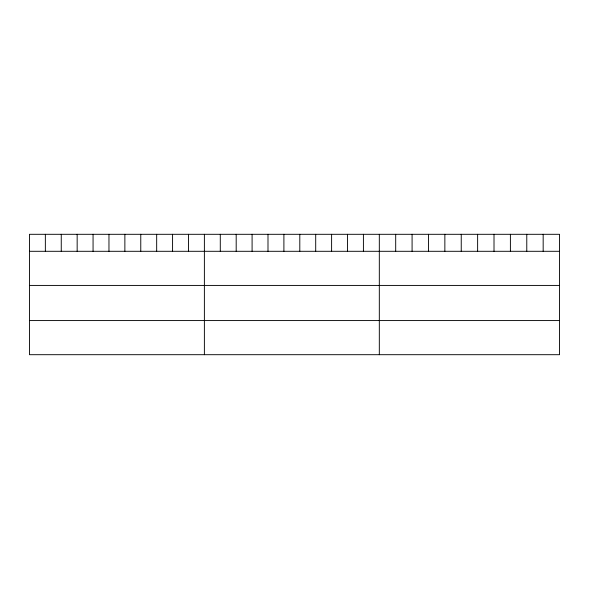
<?xml version="1.0" encoding="UTF-8"?>
<svg xmlns="http://www.w3.org/2000/svg" width="589" height="589" viewBox="0 0 589 589"><rect width="100%" height="100%" fill="white"/><g stroke="black" fill="none" stroke-linecap="round" stroke-linejoin="round"><path stroke-width="0.88" d="M559.55 251.297L559.55 354.696L29.45 354.696L29.45 234.304L559.55 234.304L559.55 251.297L29.45 251.297M29.45 285.422L559.55 285.422M29.45 320.571L559.55 320.571M543.168 234.304L543.168 251.297M526.78 234.304L526.78 251.297M510.398 234.304L510.398 251.297M494.009 234.304L494.009 251.297M477.627 234.304L477.627 251.297M461.239 234.304L461.239 251.297M444.857 234.304L444.857 251.297M428.468 234.304L428.468 251.297M412.086 234.304L412.086 251.297M395.698 234.304L395.698 251.297M379.316 234.304L379.316 354.696M363.413 234.304L363.413 251.297M347.51 234.304L347.51 251.297M331.607 234.304L331.607 251.297M315.704 234.304L315.704 251.297M299.801 234.304L299.801 251.297M283.898 234.304L283.898 251.297M267.995 234.304L267.995 251.297M252.092 234.304L252.092 251.297M236.189 234.304L236.189 251.297M220.286 234.304L220.286 251.297M204.383 234.304L204.383 354.696M188.48 234.304L188.48 251.297M172.577 234.304L172.577 251.297M156.674 234.304L156.674 251.297M140.771 234.304L140.771 251.297M124.868 234.304L124.868 251.297M108.965 234.304L108.965 251.297M93.062 234.304L93.062 251.297M77.159 234.304L77.159 251.297M61.256 234.304L61.256 251.297M45.353 234.304L45.353 251.297"/></g></svg>
